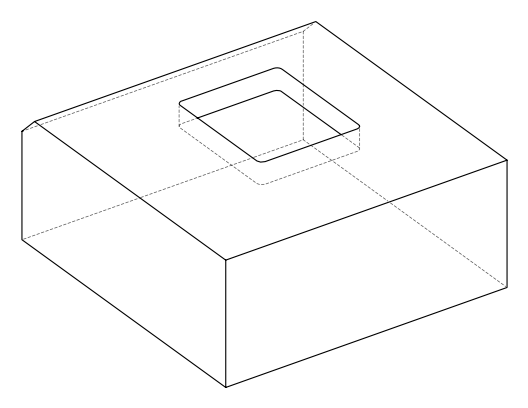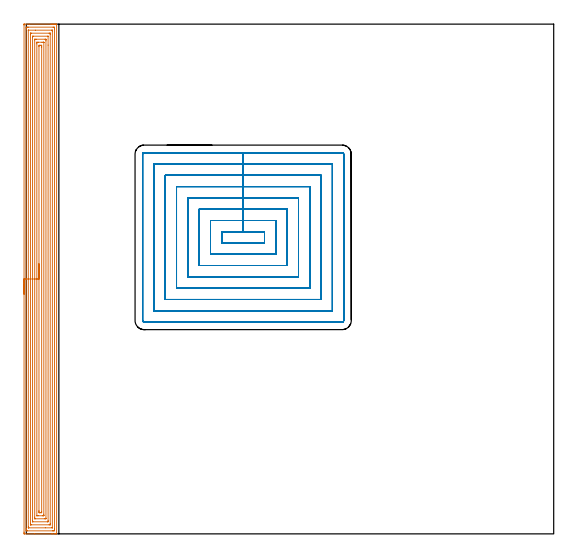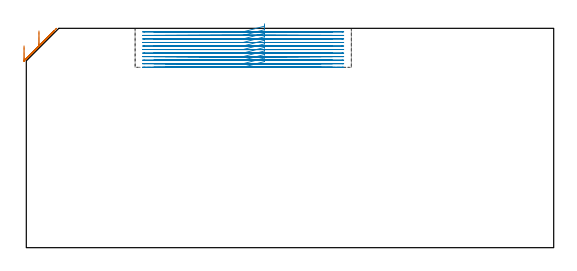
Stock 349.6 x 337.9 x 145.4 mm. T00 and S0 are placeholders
(PLAN: 2 operations, 1 tool changes, 73.6 min)
(1 AREA_MILL | FG_CHAMFER_SURFACE | UGT0205_001 | 21.97 min | 78818 mm3)
(2 MILL_RECTANGULAR_POCKET | POCKET_RECTANGULAR_STRAIGHT | NXT0201_013 | Follow Part, ap 2.5, ae 75% | 51.6 min | 451413 mm3)
(TOOL UGT0205_001 | Chamfer Mill 20 x 3 x 45 deg. | D20 FL50 Z2)
(TOOL NXT0201_013 | ENDMILL 10mm | D10 FL30 Z4)
(OP 1 AREA_MILL)
G17 G21 G94 G90
T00 M6
G54
G17 G0 G90 X-1.5 Y158.95 S1061 M3
G43 Z155.4 H0
Z133.8
G94 G1 Y158.988 Z132.928 F250.
Y159.102 Z132.063
Y159.291 Z131.212
Y159.553 Z130.38
Y159.887 Z129.574
Y160.29 Z128.8
Y160.758 Z128.064
Y161.29 Z127.372
Y161.879 Z126.729
Y162.522 Z126.14
Y163.214 Z125.608
Y163.95 Z125.14
Y164.724 Z124.737
Y165.53 Z124.403
Y166.362 Z124.141
Y167.214 Z123.952
Y168.078 Z123.838
Y168.95 Z123.8
Y337.286
X-1.499 Y337.847 Z123.799
Y337.855
X-1.496 Y337.897 Z123.802
X-1.494 Y337.899 Z123.803
X-0.932 Y337.9 Z124.365
X1.959 Z127.257
X16.252 Z141.547
X16.863 Z142.157
X17.42 Z142.717
X17.753 Z143.049
X18.31 Z143.606
X18.642 Z143.938
X19.308 Z144.608
X19.676 Z144.975
X20.056 Y337.893 Z145.347
X20.097 Y337.89 Z145.388
X20.1 Y337.733 Z145.4
Y0.167
X20.097 Y0.01 Z145.388
X20.056 Y0.007 Z145.347
X19.675 Y0. Z144.975
X19.308 Z144.608
X18.642 Z143.938
X17.42 Z142.717
X16.863 Z142.157
X5.435 Z130.733
X-0.932 Y0.001 Z124.365
X-1.157 Y0.003 Z124.141
X-1.492 Y0.008 Z123.806
X-1.494 Y0.05 Z123.804
X-1.499 Y0.614 Z123.801
X-1.5 Y1.183 Z123.8
Y168.95
X-0.086 Z125.214
Y334.651
X-0.083 Y335.5 Z125.217
X-0.081 Y335.539 Z125.219
X-0.042 Y335.89 Z125.258
X0.451 Y335.898 Z125.751
X0.847 Y335.899 Z126.147
X1.339 Y335.9 Z126.639
X17.753 Y335.899 Z143.053
X18.247 Y335.897 Z143.547
X18.642 Y335.89 Z143.942
X18.68 Y335.5 Z143.98
X18.683 Y335.46 Z143.983
X18.686 Y334.607 Z143.986
Y334.564
Y3.249
X18.683 Y2.4 Z143.983
X18.681 Y2.361 Z143.981
X18.642 Y2.01 Z143.942
X18.148 Y2.002 Z143.448
X17.753 Y2.001 Z143.053
X17.261 Y2. Z142.561
X0.847 Y2.001 Z126.147
X0.353 Y2.003 Z125.653
X-0.042 Y2.01 Z125.258
X-0.081 Y2.4 Z125.219
X-0.083 Y2.44 Z125.217
X-0.086 Y3.293 Z125.214
Y3.336
Y168.95
X1.328 Z126.628
X1.329 Y333.714 Z126.629
X1.33 Y333.817 Z126.63
X1.332 Y333.867 Z126.632
X1.334 Y333.885 Z126.634
X1.368 Y333.89 Z126.668
X1.554 Y333.898 Z126.854
X6.001 Y333.9 Z131.301
X16.863 Z142.163
X17.048 Y333.898 Z142.348
X17.171 Y333.895 Z142.471
X17.263 Y333.89 Z142.563
X17.266 Y333.85 Z142.566
X17.269 Y333.714 Z142.569
X17.271 Y333.305 Z142.571
Y4.186
X17.27 Y4.083 Z142.57
X17.268 Y4.033 Z142.568
X17.266 Y4.015 Z142.566
X17.232 Y4.01 Z142.532
X17.046 Y4.002 Z142.346
X12.599 Y4. Z137.899
X1.737 Z127.037
X1.552 Y4.002 Z126.852
X1.429 Y4.005 Z126.729
X1.337 Y4.01 Z126.637
X1.334 Y4.05 Z126.634
X1.331 Y4.186 Z126.631
X1.329 Y4.595 Z126.629
X1.328 Y168.95 Z126.628
X2.743 Z128.043
Y331.035
X2.745 Y331.81 Z128.045
X2.747 Y331.863 Z128.047
X2.749 Y331.884 Z128.049
X2.764 Y331.89 Z128.064
X2.87 Y331.894 Z128.17
X3.086 Y331.898 Z128.386
X3.517 Y331.9 Z128.817
X15.083 Z140.383
X15.525 Y331.898 Z140.825
X15.732 Y331.895 Z141.032
X15.834 Y331.89 Z141.134
X15.851 Y331.887 Z141.151
X15.853 Y331.871 Z141.153
X15.855 Y331.833 Z141.155
X15.857 Y331.152 Z141.157
Y331.035
Y6.865
X15.855 Y6.09 Z141.155
X15.853 Y6.037 Z141.153
X15.851 Y6.016 Z141.151
X15.836 Y6.01 Z141.136
X15.73 Y6.006 Z141.03
X15.514 Y6.002 Z140.814
X15.083 Y6. Z140.383
X3.517 Z128.817
X3.075 Y6.002 Z128.375
X2.868 Y6.005 Z128.168
X2.765 Y6.01 Z128.065
X2.749 Y6.013 Z128.049
X2.747 Y6.029 Z128.047
X2.745 Y6.067 Z128.045
X2.743 Y6.748 Z128.043
Y6.865
Y168.95
X4.157 Z129.457
Y329.249
X4.159 Y329.498 Z129.459
X4.164 Y329.749 Z129.464
X4.17 Y329.89 Z129.47
X4.244 Y329.894 Z129.544
X4.406 Y329.898 Z129.706
X4.648 Y329.9 Z129.948
X14.194 Y329.899 Z139.494
X14.437 Y329.898 Z139.737
X14.441 Y329.894 Z139.741
X14.442 Y329.893 Z139.742
X14.443 Y324.003 Z139.743
Y8.651
X14.441 Y8.402 Z139.741
X14.436 Y8.151 Z139.736
X14.43 Y8.01 Z139.73
X14.356 Y8.006 Z139.656
X14.194 Y8.002 Z139.494
X13.952 Y8. Z139.252
X4.406 Y8.001 Z129.706
X4.163 Y8.002 Z129.463
X4.159 Y8.006 Z129.459
X4.158 Y8.007 Z129.458
X4.157 Y8.651 Z129.457
Y8.901
Y168.95
X5.571 Z130.871
X5.572 Y327.463 Z130.872
X5.574 Y327.771 Z130.874
X5.576 Y327.848 Z130.876
X5.578 Y327.879 Z130.878
X5.607 Y327.89 Z130.907
X5.754 Y327.896 Z131.054
X6.186 Y327.899 Z131.486
X6.64 Y327.9 Z131.94
X12.414 Y327.899 Z137.714
X12.872 Y327.897 Z138.172
X13.001 Y327.89 Z138.301
X13.022 Y327.882 Z138.322
X13.024 Y327.839 Z138.324
X13.027 Y327.741 Z138.327
X13.028 Y327.463 Z138.328
X13.029 Y326.846 Z138.329
X13.028 Y10.437 Z138.328
X13.026 Y10.129 Z138.326
X13.024 Y10.052 Z138.324
X13.022 Y10.021 Z138.322
X12.993 Y10.01 Z138.293
X12.846 Y10.004 Z138.146
X12.414 Y10.001 Z137.714
X11.96 Y10. Z137.26
X6.186 Y10.001 Z131.486
X5.728 Y10.003 Z131.028
X5.599 Y10.01 Z130.899
X5.578 Y10.018 Z130.878
X5.576 Y10.061 Z130.876
X5.573 Y10.159 Z130.873
X5.572 Y10.437 Z130.872
X5.571 Y11.054 Z130.871
Y168.95
X6.985 Z132.285
Y324.875
X6.986 Y325.677 Z132.286
X6.988 Y325.765 Z132.288
X6.992 Y325.857 Z132.292
X6.998 Y325.891 Z132.298
X7.021 Y325.893 Z132.321
X7.076 Y325.896 Z132.376
X7.743 Y325.9 Z133.043
X7.965 Z133.265
X10.413 Z135.713
X11.303 Z136.603
X11.524 Y325.897 Z136.824
X11.597 Y325.893 Z136.897
X11.605 Y325.891 Z136.905
X11.608 Y325.874 Z136.908
X11.612 Y325.828 Z136.912
X11.614 Y325.768 Z136.914
X11.615 Y325.677 Z136.915
Y13.025
X11.613 Y12.223 Z136.913
X11.612 Y12.135 Z136.912
X11.608 Y12.043 Z136.908
X11.602 Y12.009 Z136.902
X11.579 Y12.007 Z136.879
X11.524 Y12.004 Z136.824
X10.857 Y12. Z136.157
X10.635 Z135.935
X8.187 Z133.487
X7.297 Z132.597
X7.076 Y12.003 Z132.376
X7.002 Y12.007 Z132.302
X6.995 Y12.009 Z132.295
X6.992 Y12.025 Z132.292
X6.988 Y12.072 Z132.288
X6.986 Y12.132 Z132.286
X6.985 Y12.223 Z132.285
Y168.95
X8.399 Z133.699
X8.4 Y322.998 Z133.7
X8.401 Y323.454 Z133.701
X8.407 Y323.891 Z133.707
X8.846 Y323.9 Z134.146
X9.736 Z135.036
X10.193 Y323.891 Z135.493
X10.199 Y323.435 Z135.499
X10.2 Y322.998 Z135.5
Y322.541
Y14.902
X10.199 Y14.447 Z135.499
X10.193 Y14.009 Z135.493
X9.754 Y14. Z135.054
X8.864 Z134.164
X8.855 Z134.155
X8.407 Y14.009 Z133.707
X8.401 Y14.465 Z133.701
X8.4 Y14.902 Z133.7
X8.399 Y15.359 Z133.699
Y168.95
Y169.822 Z133.738
Y170.686 Z133.851
Y171.538 Z134.04
Y172.37 Z134.303
Y173.176 Z134.636
Y173.95 Z135.039
Y174.686 Z135.508
Y175.378 Z136.039
Y176.021 Z136.628
Y176.61 Z137.272
Y177.142 Z137.964
Y177.61 Z138.699
Y178.013 Z139.473
Y178.347 Z140.279
Y178.609 Z141.111
Y178.798 Z141.963
Y178.912 Z142.828
Y178.95 Z143.699
G0 Z155.4
M5
M2
(OP 2 MILL_RECTANGULAR_POCKET)
G17 G21 G94 G90
T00 M6
G54
G17 G0 G90 X157.9 Y194.401 S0 M3
G43 Z155.4 H0
Z148.4
G94 G1 Y200.2 Z146.846 F250.
X143.75 Z143.054
X129.6 F500.
Y192.9
X157.9
Y200.2
X143.75
Y207.7
X122.1
Y185.4
X165.4
Y207.7
X143.75
Y215.2
X114.6
Y177.9
X172.9
Y215.2
X143.75
Y222.7
X107.1
Y170.4
X180.4
Y222.7
X143.75
Y230.2
X99.6
Y162.9
X187.9
Y230.2
X143.75
Y237.7
X92.1
Y155.4
X195.4
Y237.7
X143.75
Y245.2
X84.6
Y147.9
X202.9
Y245.2
X143.75
Y252.7
X78.1
G3 X77.1 Y251.7 R1.
G1 Y141.4
G3 X78.1 Y140.4 R1.
G1 X209.4
G3 X210.4 Y141.4 R1.
G1 Y251.7
G3 X209.4 Y252.7 R1.
G1 X143.75
X142.75
G0 X157.9 Y194.401 Z146.054
G1 Y200.2 Z144.5 F250.
X143.75 Z140.709
X129.6 F500.
Y192.9
X157.9
Y200.2
X143.75
Y207.7
X122.1
Y185.4
X165.4
Y207.7
X143.75
Y215.2
X114.6
Y177.9
X172.9
Y215.2
X143.75
Y222.7
X107.1
Y170.4
X180.4
Y222.7
X143.75
Y230.2
X99.6
Y162.9
X187.9
Y230.2
X143.75
Y237.7
X92.1
Y155.4
X195.4
Y237.7
X143.75
Y245.2
X84.6
Y147.9
X202.9
Y245.2
X143.75
Y252.7
X78.1
G3 X77.1 Y251.7 R1.
G1 Y141.4
G3 X78.1 Y140.4 R1.
G1 X209.4
G3 X210.4 Y141.4 R1.
G1 Y251.7
G3 X209.4 Y252.7 R1.
G1 X143.75
X142.75
G0 X157.9 Y194.401 Z143.709
G1 Y200.2 Z142.155 F250.
X143.75 Z138.364
X129.6 F500.
Y192.9
X157.9
Y200.2
X143.75
Y207.7
X122.1
Y185.4
X165.4
Y207.7
X143.75
Y215.2
X114.6
Y177.9
X172.9
Y215.2
X143.75
Y222.7
X107.1
Y170.4
X180.4
Y222.7
X143.75
Y230.2
X99.6
Y162.9
X187.9
Y230.2
X143.75
Y237.7
X92.1
Y155.4
X195.4
Y237.7
X143.75
Y245.2
X84.6
Y147.9
X202.9
Y245.2
X143.75
Y252.7
X78.1
G3 X77.1 Y251.7 R1.
G1 Y141.4
G3 X78.1 Y140.4 R1.
G1 X209.4
G3 X210.4 Y141.4 R1.
G1 Y251.7
G3 X209.4 Y252.7 R1.
G1 X143.75
X142.75
G0 X157.9 Y194.401 Z141.364
G1 Y200.2 Z139.81 F250.
X143.75 Z136.018
X129.6 F500.
Y192.9
X157.9
Y200.2
X143.75
Y207.7
X122.1
Y185.4
X165.4
Y207.7
X143.75
Y215.2
X114.6
Y177.9
X172.9
Y215.2
X143.75
Y222.7
X107.1
Y170.4
X180.4
Y222.7
X143.75
Y230.2
X99.6
Y162.9
X187.9
Y230.2
X143.75
Y237.7
X92.1
Y155.4
X195.4
Y237.7
X143.75
Y245.2
X84.6
Y147.9
X202.9
Y245.2
X143.75
Y252.7
X78.1
G3 X77.1 Y251.7 R1.
G1 Y141.4
G3 X78.1 Y140.4 R1.
G1 X209.4
G3 X210.4 Y141.4 R1.
G1 Y251.7
G3 X209.4 Y252.7 R1.
G1 X143.75
X142.75
G0 X157.9 Y194.401 Z139.018
G1 Y200.2 Z137.464 F250.
X143.75 Z133.673
X129.6 F500.
Y192.9
X157.9
Y200.2
X143.75
Y207.7
X122.1
Y185.4
X165.4
Y207.7
X143.75
Y215.2
X114.6
Y177.9
X172.9
Y215.2
X143.75
Y222.7
X107.1
Y170.4
X180.4
Y222.7
X143.75
Y230.2
X99.6
Y162.9
X187.9
Y230.2
X143.75
Y237.7
X92.1
Y155.4
X195.4
Y237.7
X143.75
Y245.2
X84.6
Y147.9
X202.9
Y245.2
X143.75
Y252.7
X78.1
G3 X77.1 Y251.7 R1.
G1 Y141.4
G3 X78.1 Y140.4 R1.
G1 X209.4
G3 X210.4 Y141.4 R1.
G1 Y251.7
G3 X209.4 Y252.7 R1.
G1 X143.75
X142.75
G0 X157.9 Y194.401 Z136.673
G1 Y200.2 Z135.119 F250.
X143.75 Z131.327
X129.6 F500.
Y192.9
X157.9
Y200.2
X143.75
Y207.7
X122.1
Y185.4
X165.4
Y207.7
X143.75
Y215.2
X114.6
Y177.9
X172.9
Y215.2
X143.75
Y222.7
X107.1
Y170.4
X180.4
Y222.7
X143.75
Y230.2
X99.6
Y162.9
X187.9
Y230.2
X143.75
Y237.7
X92.1
Y155.4
X195.4
Y237.7
X143.75
Y245.2
X84.6
Y147.9
X202.9
Y245.2
X143.75
Y252.7
X78.1
G3 X77.1 Y251.7 R1.
G1 Y141.4
G3 X78.1 Y140.4 R1.
G1 X209.4
G3 X210.4 Y141.4 R1.
G1 Y251.7
G3 X209.4 Y252.7 R1.
G1 X143.75
X142.75
G0 X157.9 Y194.401 Z134.327
G1 Y200.2 Z132.773 F250.
X143.75 Z128.982
X129.6 F500.
Y192.9
X157.9
Y200.2
X143.75
Y207.7
X122.1
Y185.4
X165.4
Y207.7
X143.75
Y215.2
X114.6
Y177.9
X172.9
Y215.2
X143.75
Y222.7
X107.1
Y170.4
X180.4
Y222.7
X143.75
Y230.2
X99.6
Y162.9
X187.9
Y230.2
X143.75
Y237.7
X92.1
Y155.4
X195.4
Y237.7
X143.75
Y245.2
X84.6
Y147.9
X202.9
Y245.2
X143.75
Y252.7
X78.1
G3 X77.1 Y251.7 R1.
G1 Y141.4
G3 X78.1 Y140.4 R1.
G1 X209.4
G3 X210.4 Y141.4 R1.
G1 Y251.7
G3 X209.4 Y252.7 R1.
G1 X143.75
X142.75
G0 X157.9 Y194.401 Z131.982
G1 Y200.2 Z130.428 F250.
X143.75 Z126.636
X129.6 F500.
Y192.9
X157.9
Y200.2
X143.75
Y207.7
X122.1
Y185.4
X165.4
Y207.7
X143.75
Y215.2
X114.6
Y177.9
X172.9
Y215.2
X143.75
Y222.7
X107.1
Y170.4
X180.4
Y222.7
X143.75
Y230.2
X99.6
Y162.9
X187.9
Y230.2
X143.75
Y237.7
X92.1
Y155.4
X195.4
Y237.7
X143.75
Y245.2
X84.6
Y147.9
X202.9
Y245.2
X143.75
Y252.7
X78.1
G3 X77.1 Y251.7 R1.
G1 Y141.4
G3 X78.1 Y140.4 R1.
G1 X209.4
G3 X210.4 Y141.4 R1.
G1 Y251.7
G3 X209.4 Y252.7 R1.
G1 X143.75
X142.75
G0 X157.9 Y194.401 Z129.636
G1 Y200.2 Z128.082 F250.
X143.75 Z124.291
X129.6 F500.
Y192.9
X157.9
Y200.2
X143.75
Y207.7
X122.1
Y185.4
X165.4
Y207.7
X143.75
Y215.2
X114.6
Y177.9
X172.9
Y215.2
X143.75
Y222.7
X107.1
Y170.4
X180.4
Y222.7
X143.75
Y230.2
X99.6
Y162.9
X187.9
Y230.2
X143.75
Y237.7
X92.1
Y155.4
X195.4
Y237.7
X143.75
Y245.2
X84.6
Y147.9
X202.9
Y245.2
X143.75
Y252.7
X78.1
G3 X77.1 Y251.7 R1.
G1 Y141.4
G3 X78.1 Y140.4 R1.
G1 X209.4
G3 X210.4 Y141.4 R1.
G1 Y251.7
G3 X209.4 Y252.7 R1.
G1 X143.75
X142.75
G0 X157.9 Y194.401 Z127.291
G1 Y200.2 Z125.737 F250.
X143.75 Z121.945
X129.6 F500.
Y192.9
X157.9
Y200.2
X143.75
Y207.7
X122.1
Y185.4
X165.4
Y207.7
X143.75
Y215.2
X114.6
Y177.9
X172.9
Y215.2
X143.75
Y222.7
X107.1
Y170.4
X180.4
Y222.7
X143.75
Y230.2
X99.6
Y162.9
X187.9
Y230.2
X143.75
Y237.7
X92.1
Y155.4
X195.4
Y237.7
X143.75
Y245.2
X84.6
Y147.9
X202.9
Y245.2
X143.75
Y252.7
X78.1
G3 X77.1 Y251.7 R1.
G1 Y141.4
G3 X78.1 Y140.4 R1.
G1 X209.4
G3 X210.4 Y141.4 R1.
G1 Y251.7
G3 X209.4 Y252.7 R1.
G1 X143.75
X142.75
G0 X157.9 Y194.401 Z124.945
G1 Y200.2 Z123.391 F250.
X143.75 Z119.6
X129.6 F500.
Y192.9
X157.9
Y200.2
X143.75
Y207.7
X122.1
Y185.4
X165.4
Y207.7
X143.75
Y215.2
X114.6
Y177.9
X172.9
Y215.2
X143.75
Y222.7
X107.1
Y170.4
X180.4
Y222.7
X143.75
Y230.2
X99.6
Y162.9
X187.9
Y230.2
X143.75
Y237.7
X92.1
Y155.4
X195.4
Y237.7
X143.75
Y245.2
X84.6
Y147.9
X202.9
Y245.2
X143.75
Y252.7
X78.1
G3 X77.1 Y251.7 R1.
G1 Y141.4
G3 X78.1 Y140.4 R1.
G1 X209.4
G3 X210.4 Y141.4 R1.
G1 Y251.7
G3 X209.4 Y252.7 R1.
G1 X143.75
X142.75
G0 Z155.4
M5
M2
